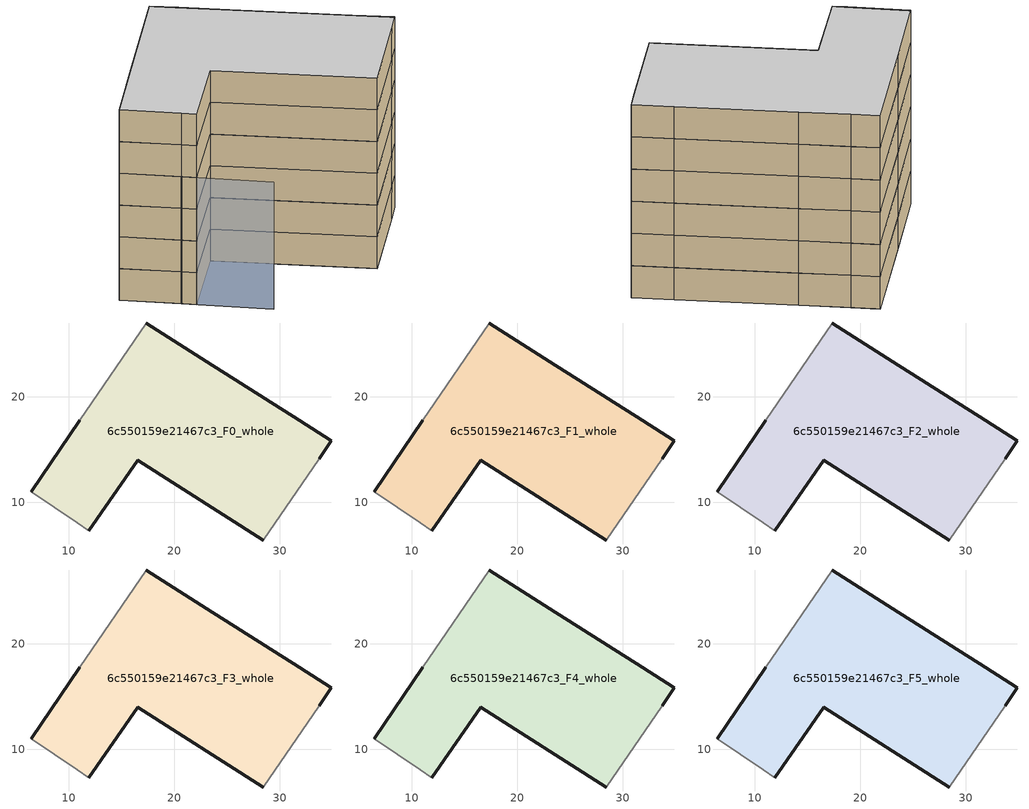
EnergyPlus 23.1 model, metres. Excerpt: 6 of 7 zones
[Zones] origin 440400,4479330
6c550159e21467c3_F0_whole
 floor ground (EU_floor_Construction): 28.43,6.43 33.72,14.14 34.88,15.86 31.83,17.79 23.08,23.35 19.43,25.65 17.34,27 11.03,17.77 6.41,10.99 10.79,8.08 11.89,7.33 16.54,14 z0
 wall outside (EU_wall_Construction): 28.43,6.43 16.54,14 11.89,7.33 / 6.41,10.99 11.03,17.77 / 17.34,27 19.43,25.65 23.08,23.35 31.83,17.79 34.88,15.86 33.72,14.14 z0:3
 wall adiabatic (EU_wall_Construction): 33.72,14.14 28.43,6.43 / 11.89,7.33 10.79,8.08 6.41,10.99 / 11.03,17.77 17.34,27 z0:3
6c550159e21467c3_F1_whole
 floor to 6c550159e21467c3_F0_whole (EU_floor_Construction): 28.43,6.43 33.72,14.14 34.88,15.86 31.83,17.79 23.08,23.35 19.43,25.65 17.34,27 11.03,17.77 6.41,10.99 10.79,8.08 11.89,7.33 16.54,14 z3
 wall outside (EU_wall_Construction): 28.43,6.43 16.54,14 11.89,7.33 / 6.41,10.99 11.03,17.77 / 17.34,27 19.43,25.65 23.08,23.35 31.83,17.79 34.88,15.86 33.72,14.14 z3:6
 wall adiabatic (EU_wall_Construction): 33.72,14.14 28.43,6.43 / 11.89,7.33 10.79,8.08 6.41,10.99 / 11.03,17.77 17.34,27 z3:6
6c550159e21467c3_F2_whole
 floor to 6c550159e21467c3_F1_whole (EU_floor_Construction): 28.43,6.43 33.72,14.14 34.88,15.86 31.83,17.79 23.08,23.35 19.43,25.65 17.34,27 11.03,17.77 6.41,10.99 10.79,8.08 11.89,7.33 16.54,14 z6
 wall outside (EU_wall_Construction): 28.43,6.43 16.54,14 11.89,7.33 / 6.41,10.99 11.03,17.77 / 17.34,27 19.43,25.65 23.08,23.35 31.83,17.79 34.88,15.86 33.72,14.14 z6:9
 wall adiabatic (EU_wall_Construction): 33.72,14.14 28.43,6.43 / 11.89,7.33 10.79,8.08 6.41,10.99 / 11.03,17.77 17.34,27 z6:9
6c550159e21467c3_F3_whole
 floor to 6c550159e21467c3_F2_whole (EU_floor_Construction): 28.43,6.43 33.72,14.14 34.88,15.86 31.83,17.79 23.08,23.35 19.43,25.65 17.34,27 11.03,17.77 6.41,10.99 10.79,8.08 11.89,7.33 16.54,14 z9
 wall outside (EU_wall_Construction): 28.43,6.43 16.54,14 11.89,7.33 / 6.41,10.99 11.03,17.77 / 17.34,27 19.43,25.65 23.08,23.35 31.83,17.79 34.88,15.86 33.72,14.14 z9:12
 wall adiabatic (EU_wall_Construction): 33.72,14.14 28.43,6.43 / 11.89,7.33 10.79,8.08 6.41,10.99 / 11.03,17.77 17.34,27 z9:12
6c550159e21467c3_F4_whole
 floor to 6c550159e21467c3_F3_whole (EU_floor_Construction): 28.43,6.43 33.72,14.14 34.88,15.86 31.83,17.79 23.08,23.35 19.43,25.65 17.34,27 11.03,17.77 6.41,10.99 10.79,8.08 11.89,7.33 16.54,14 z12
 wall outside (EU_wall_Construction): 28.43,6.43 16.54,14 11.89,7.33 / 6.41,10.99 11.03,17.77 / 17.34,27 19.43,25.65 23.08,23.35 31.83,17.79 34.88,15.86 33.72,14.14 z12:15
 wall adiabatic (EU_wall_Construction): 33.72,14.14 28.43,6.43 / 11.89,7.33 10.79,8.08 6.41,10.99 / 11.03,17.77 17.34,27 z12:15
6c550159e21467c3_F5_whole
 floor to 6c550159e21467c3_F4_whole (EU_floor_Construction): 28.43,6.43 33.72,14.14 34.88,15.86 31.83,17.79 23.08,23.35 19.43,25.65 17.34,27 11.03,17.77 6.41,10.99 10.79,8.08 11.89,7.33 16.54,14 z15
 wall outside (EU_wall_Construction): 28.43,6.43 16.54,14 11.89,7.33 / 6.41,10.99 11.03,17.77 / 17.34,27 19.43,25.65 23.08,23.35 31.83,17.79 34.88,15.86 33.72,14.14 z15:18
 wall adiabatic (EU_wall_Construction): 33.72,14.14 28.43,6.43 / 11.89,7.33 10.79,8.08 6.41,10.99 / 11.03,17.77 17.34,27 z15:18
 ceiling to 6c550159e21467c3_F6_whole (EU_floor_Construction): 31.83,17.79 34.88,15.86 33.72,14.14 28.43,6.43 16.54,14 11.89,7.33 10.79,8.08 6.41,10.99 11.03,17.77 17.34,27 19.43,25.65 23.08,23.35 z18
shading: 10.79,8.08 17.31,3.68 z0:12
[Building]
EU S2 Campaign: North Axis=0; Terrain=City; Solar Distribution=FullExterior
[Site:Location]
Madrid: Latitude=40.5; Longitude=-3.5; Time Zone=1; Elevation=609
[SizingPeriod:WeatherFileDays]
AnnualSizingPeriod: Begin Month=1; Begin Day of Month=1; End Month=12; End Day of Month=31; Day of Week for Start Day=Monday; Use Weather File Daylight Saving Period=No; Use Weather File Rain and Snow Indicators=No
[MATERIAL]
EU_InternalMass_Material: Roughness=MediumRough; Thickness=0.1; Conductivity=1; Density=1800; Specific Heat=900; Thermal Absorptance=0.9; Solar Absorptance=0.7; Visible Absorptance=0.7
[MATERIAL:NOMASS] Roughness=MediumRough; Thermal Absorptance=0.9; Solar Absorptance=0.7; Visible Absorptance=0.7
Name | Thermal Resistance
EU_wall_NoMass | 1.60022
EU_floor_NoMass | 0.470652
[CONSTRUCTION]
EU_wall_Construction: EU_wall_NoMass
EU_floor_Construction: EU_floor_NoMass
EU_InternalMass_Construction: EU_InternalMass_Material
[ZONE] Type=1; Multiplier=1; Ceiling Height=autocalculate; Volume=871.062; Floor Area=autocalculate; Part of Total Floor Area=Yes
6c550159e21467c3_F0_whole; 6c550159e21467c3_F1_whole; 6c550159e21467c3_F2_whole; 6c550159e21467c3_F3_whole; 6c550159e21467c3_F4_whole; 6c550159e21467c3_F5_whole
[INTERNALMASS] Construction=EU_InternalMass_Construction; Surface Area=290.362
Name | Zone or ZoneList
6c550159e21467c3_F0_whole_EU_InternalMass | 6c550159e21467c3_F0_whole
6c550159e21467c3_F1_whole_EU_InternalMass | 6c550159e21467c3_F1_whole
6c550159e21467c3_F2_whole_EU_InternalMass | 6c550159e21467c3_F2_whole
6c550159e21467c3_F3_whole_EU_InternalMass | 6c550159e21467c3_F3_whole
6c550159e21467c3_F4_whole_EU_InternalMass | 6c550159e21467c3_F4_whole
6c550159e21467c3_F5_whole_EU_InternalMass | 6c550159e21467c3_F5_whole
[OTHEREQUIPMENT] Fuel Type=Electricity; Design Level Calculation Method=Watts/Area; Power per Zone Floor Area=1; Fraction Latent=0; Fraction Radiant=0; Fraction Lost=0; Carbon Dioxide Generation Rate=0; EndUse Subcategory=EU_Step8_InternalGains
Name | Zone or ZoneList or Space or SpaceList | Schedule
EU_Step8_InternalGain_6c550159e21467c3_F0_whole_f000 | 6c550159e21467c3_F0_whole | EU_Step8_GainSchedule_6c550159e21467c3_F0_whole_f000
EU_Step8_InternalGain_6c550159e21467c3_F1_whole_f000 | 6c550159e21467c3_F1_whole | EU_Step8_GainSchedule_6c550159e21467c3_F1_whole_f000
EU_Step8_InternalGain_6c550159e21467c3_F2_whole_f000 | 6c550159e21467c3_F2_whole | EU_Step8_GainSchedule_6c550159e21467c3_F2_whole_f000
EU_Step8_InternalGain_6c550159e21467c3_F3_whole_f000 | 6c550159e21467c3_F3_whole | EU_Step8_GainSchedule_6c550159e21467c3_F3_whole_f000
EU_Step8_InternalGain_6c550159e21467c3_F4_whole_f000 | 6c550159e21467c3_F4_whole | EU_Step8_GainSchedule_6c550159e21467c3_F4_whole_f000
EU_Step8_InternalGain_6c550159e21467c3_F5_whole_f000 | 6c550159e21467c3_F5_whole | EU_Step8_GainSchedule_6c550159e21467c3_F5_whole_f000
[ZONEVENTILATION:DESIGNFLOWRATE] Schedule=EU_AlwaysOn; Design Flow Rate Calculation Method=AirChanges/Hour; Air Changes per Hour=0.480704; Ventilation Type=Natural; Fan Pressure Rise=0; Fan Total Efficiency=1; Constant Term Coefficient=1; Temperature Term Coefficient=0; Velocity Term Coefficient=0; Velocity Squared Term Coefficient=0; Minimum Indoor Temperature=-100; Maximum Indoor Temperature=100; Delta Temperature=-100; Minimum Outdoor Temperature=-100; Maximum Outdoor Temperature=100; Maximum Wind Speed=40
Name | Zone or ZoneList or Space or SpaceList
EU_ConstantAir_6c550159e21467c3_F0_whole | 6c550159e21467c3_F0_whole
EU_ConstantAir_6c550159e21467c3_F1_whole | 6c550159e21467c3_F1_whole
EU_ConstantAir_6c550159e21467c3_F2_whole | 6c550159e21467c3_F2_whole
EU_ConstantAir_6c550159e21467c3_F3_whole | 6c550159e21467c3_F3_whole
EU_ConstantAir_6c550159e21467c3_F4_whole | 6c550159e21467c3_F4_whole
EU_ConstantAir_6c550159e21467c3_F5_whole | 6c550159e21467c3_F5_whole
[HVACTEMPLATE:THERMOSTAT] Constant Heating Setpoint=20; Constant Cooling Setpoint=50
EU_HeatOnly_6c550159e21467c3_F0_whole; EU_HeatOnly_6c550159e21467c3_F1_whole; EU_HeatOnly_6c550159e21467c3_F2_whole; EU_HeatOnly_6c550159e21467c3_F3_whole; EU_HeatOnly_6c550159e21467c3_F4_whole; EU_HeatOnly_6c550159e21467c3_F5_whole; EU_HeatOnly_6c550159e21467c3_F6_whole
[HVACTEMPLATE:ZONE:IDEALLOADSAIRSYSTEM] System Availability Schedule=EU_AlwaysOn; Maximum Heating Supply Air Temperature=50; Minimum Cooling Supply Air Temperature=13; Maximum Heating Supply Air Humidity Ratio=0.0156; Minimum Cooling Supply Air Humidity Ratio=0.0077; Heating Limit=NoLimit; Cooling Limit=NoLimit; Heating Availability Schedule=EU_AlwaysOn; Cooling Availability Schedule=EU_CoolingOff; Dehumidification Control Type=ConstantSensibleHeatRatio; Cooling Sensible Heat Ratio=0.7; Dehumidification Setpoint=60; Humidification Control Type=None; Humidification Setpoint=30; Outdoor Air Method=None; Outdoor Air Flow Rate per Person=0.00944; Outdoor Air Flow Rate per Zone Floor Area=0; Outdoor Air Flow Rate per Zone=0; Demand Controlled Ventilation Type=None; Outdoor Air Economizer Type=NoEconomizer; Heat Recovery Type=None; Sensible Heat Recovery Effectiveness=0.7; Latent Heat Recovery Effectiveness=0.65
Name | Template Thermostat
6c550159e21467c3_F0_whole | EU_HeatOnly_6c550159e21467c3_F0_whole
6c550159e21467c3_F1_whole | EU_HeatOnly_6c550159e21467c3_F1_whole
6c550159e21467c3_F2_whole | EU_HeatOnly_6c550159e21467c3_F2_whole
6c550159e21467c3_F3_whole | EU_HeatOnly_6c550159e21467c3_F3_whole
6c550159e21467c3_F4_whole | EU_HeatOnly_6c550159e21467c3_F4_whole
6c550159e21467c3_F5_whole | EU_HeatOnly_6c550159e21467c3_F5_whole
[SIZING:ZONE] Zone Cooling Design Supply Air Temperature Input Method=SupplyAirTemperature; Zone Cooling Design Supply Air Temperature=13; Zone Heating Design Supply Air Temperature Input Method=SupplyAirTemperature; Zone Heating Design Supply Air Temperature=50; Zone Cooling Design Supply Air Humidity Ratio=0.008; Zone Heating Design Supply Air Humidity Ratio=0.008; Cooling Design Air Flow Method=DesignDay; Cooling Design Air Flow Rate=0; Cooling Minimum Air Flow per Zone Floor Area=0.000762; Cooling Minimum Air Flow=0; Cooling Minimum Air Flow Fraction=0.2; Heating Design Air Flow Method=DesignDay; Heating Design Air Flow Rate=0; Heating Maximum Air Flow per Zone Floor Area=0.002032; Heating Maximum Air Flow=0.141576; Heating Maximum Air Flow Fraction=0.3; Account for Dedicated Outdoor Air System=No; Dedicated Outdoor Air System Control Strategy=NeutralSupplyAir; Dedicated Outdoor Air Low Setpoint Temperature for Design=autosize; Dedicated Outdoor Air High Setpoint Temperature for Design=autosize; Zone Load Sizing Method=Sensible Load Only No Latent Load; Zone Latent Cooling Design Supply Air Humidity Ratio Input Method=HumidityRatioDifference; Zone Cooling Design Supply Air Humidity Ratio Difference=0.005; Zone Latent Heating Design Supply Air Humidity Ratio Input Method=HumidityRatioDifference; Zone Humidification Design Supply Air Humidity Ratio Difference=0.005
6c550159e21467c3_F0_whole; 6c550159e21467c3_F1_whole; 6c550159e21467c3_F2_whole; 6c550159e21467c3_F3_whole; 6c550159e21467c3_F4_whole; 6c550159e21467c3_F5_whole
[SCHEDULE:CONSTANT]
Name | Hourly Value
EU_AlwaysOn | 1
EU_CoolingOff | 0
[SCHEDULE:FILE] Column Number=1; Rows to Skip at Top=0; Number of Hours of Data=8760; Column Separator=Comma; Interpolate to Timestep=No; Minutes per Item=60; Adjust Schedule for Daylight Savings=Yes
Name | File
EU_Step8_GainSchedule_6c550159e21467c3_F0_whole_f000 | ../../schedules/6c550159e21467c3/6c550159e21467c3_F0_whole_f000_gain.csv
EU_Step8_GainSchedule_6c550159e21467c3_F1_whole_f000 | ../../schedules/6c550159e21467c3/6c550159e21467c3_F1_whole_f000_gain.csv
EU_Step8_GainSchedule_6c550159e21467c3_F2_whole_f000 | ../../schedules/6c550159e21467c3/6c550159e21467c3_F2_whole_f000_gain.csv
EU_Step8_GainSchedule_6c550159e21467c3_F3_whole_f000 | ../../schedules/6c550159e21467c3/6c550159e21467c3_F3_whole_f000_gain.csv
EU_Step8_GainSchedule_6c550159e21467c3_F4_whole_f000 | ../../schedules/6c550159e21467c3/6c550159e21467c3_F4_whole_f000_gain.csv
EU_Step8_GainSchedule_6c550159e21467c3_F5_whole_f000 | ../../schedules/6c550159e21467c3/6c550159e21467c3_F5_whole_f000_gain.csv
